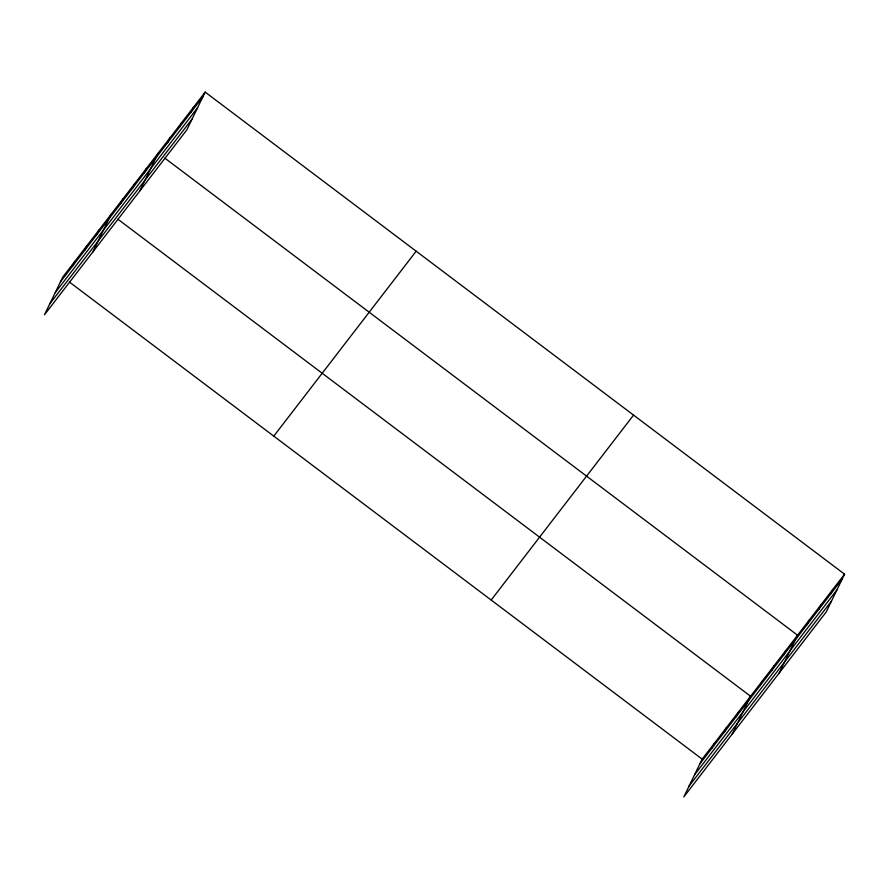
<?xml version="1.0" encoding="UTF-8"?>
<svg xmlns="http://www.w3.org/2000/svg" width="889" height="889" viewBox="0 0 889 889"><rect width="100%" height="100%" fill="white"/><g stroke="black" fill="none" stroke-linecap="round" stroke-linejoin="round"><path stroke-width="1.33" d="M72.565 266.122L74.887 261.333M84.666 250.409L86.989 245.608M96.768 234.685L99.09 229.895M92.856 251.931L111.192 214.171M120.615 203.703L122.938 198.914M132.361 188.446L134.684 183.656M144.107 173.188L146.429 168.399M139.84 190.902L158.175 153.141M167.599 142.673L169.921 137.884M179.345 127.416L181.678 122.626M191.091 112.158L193.424 107.369M205.17 92.112L186.834 129.872L44.45 314.817L62.786 277.046L205.17 92.112L844.55 574.183L826.214 611.954L683.83 796.888L702.166 759.128L844.55 574.183M711.945 748.205L714.267 743.404M724.046 732.48L726.38 727.691M736.148 716.756L738.481 711.967M732.247 734.014L750.583 696.254L117.793 219.138M759.995 685.786L762.329 680.985M771.741 670.528L774.075 665.728M783.487 655.271L785.82 650.47M779.231 672.984L797.566 635.213L164.776 158.109M806.979 624.756L809.312 619.955M818.725 609.498L821.058 604.698M830.482 594.241L832.804 589.44M60.463 281.846L202.836 96.901M55.174 292.725L197.558 107.78M49.728 303.927L192.113 118.993M273.779 436.132L416.163 251.198M491.173 600.042L633.557 415.107M699.843 763.918L842.227 578.983M694.565 774.797L836.938 589.863M689.119 786.009L831.493 601.064M69.375 282.024L702.166 759.128"/></g></svg>
